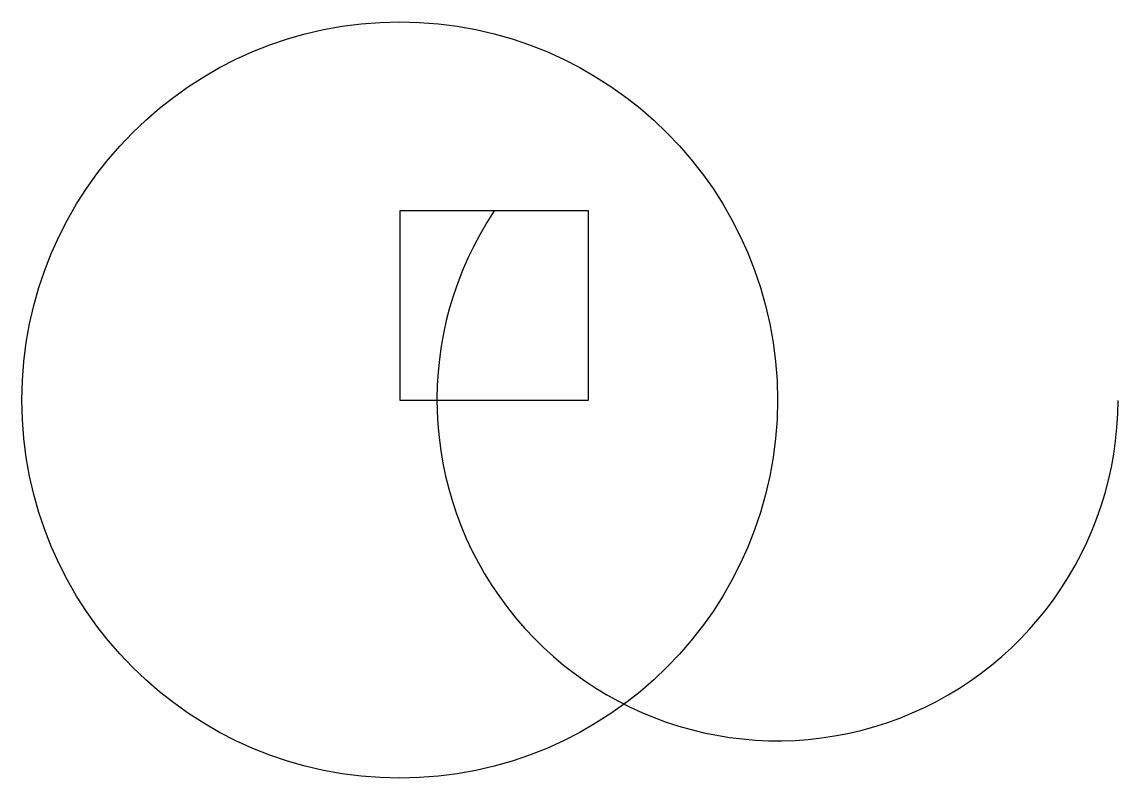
# Model space of a CAD drawing. Header units: millimetres. Extents: x -20 to 38, y -20 to 20.
import ezdxf

# ---------------------------------------------------------------- set-up
doc = ezdxf.new("R2010")
doc.units = ezdxf.units.MM

msp = doc.modelspace()

# ---------------------------------------------------------------- linework, layer by layer
msp.add_lwpolyline([(0, 0), (10, 0), (10, 10), (0, 10)], close=True)
msp.add_circle((0, 0), 20)
msp.add_arc((20, 0), 18.028, 146.30993, 359.94251)

doc.saveas('drawing.dxf')
